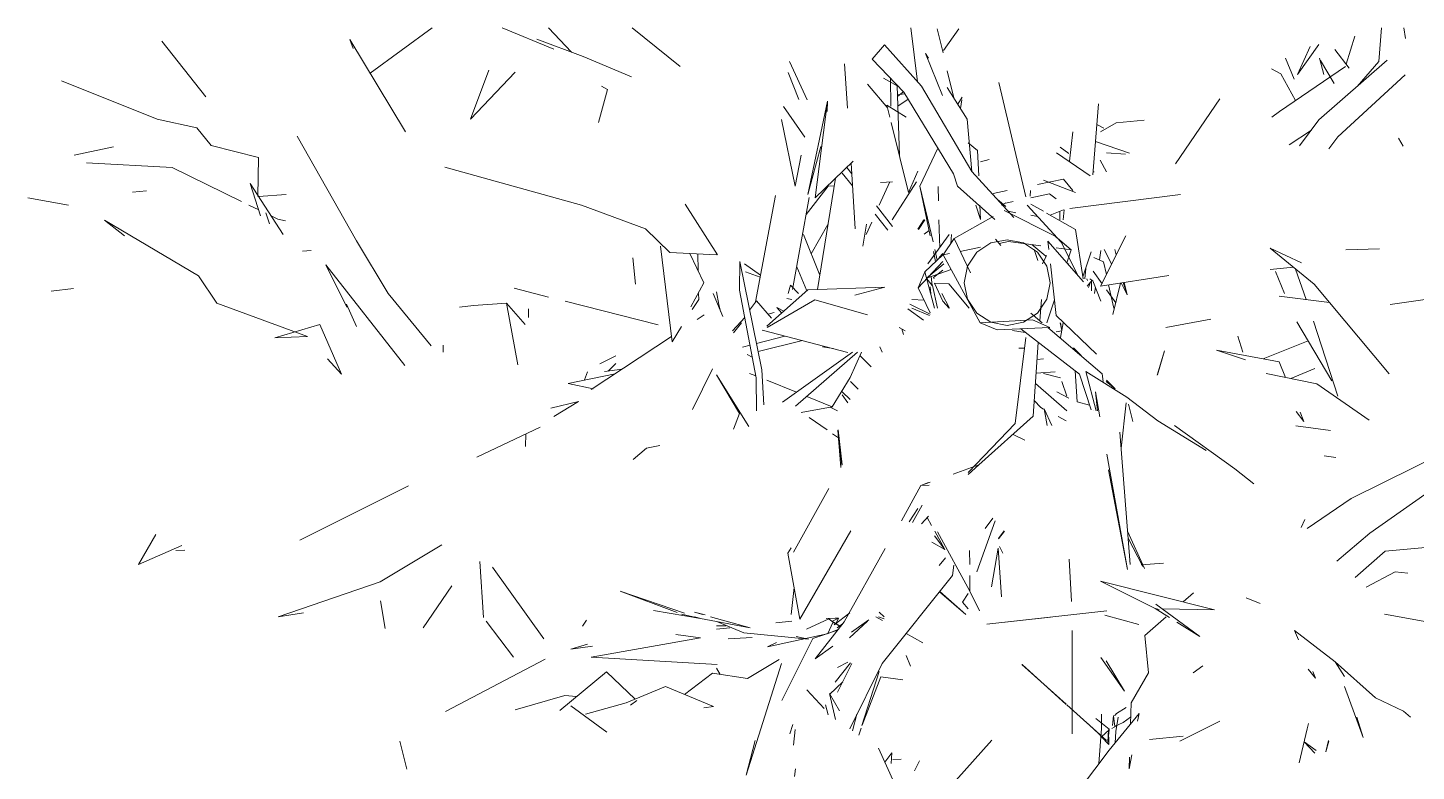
# Model space of a CAD drawing. Header units: millimetres. Extents: x -67152 to -48359, y -6192 to 21191.
# Drawn here: x -65041 to -64883.1, y 860 to 944.5 of the extents above; entities that cross this region are included whole.
import ezdxf

# ---------------------------------------------------------------- set-up
doc = ezdxf.new("R2010")
doc.units = ezdxf.units.MM
doc.layers.add('G-IMPT', color=8, linetype='Continuous', lineweight=9)
doc.layers.add('L-PLNT', color=71, linetype='Continuous', lineweight=9)

# ---------------------------------------------------------------- blocks, each defined once
blk = doc.blocks.new('JARDIN VERTICAL_02 - JARDIN VERTICAL_02-3564986-Nivel 1 Oficinas')
at = {"layer": 'G-IMPT'}
for p, q in [((401.09, 5.23), (392.42, 17.54)), ((375.09, 7.54), (373.71, 17.12)), ((397.15, 3.11), (390.55, 16.42)), ((403.15, 6.96), (402.72, 11.55)), ((411.35, 12.54), (410.33, 6.91)), ((405.51, 8.11), (405.65, 9.57)), ((421.33, 9.06), (422.04, 9.86)), ((343.62, 9.11), (344.85, 9.3)), ((356.04, 1.58), (348.99, 9.25)), ((357.08, 9.01), (356.17, 8.49)), ((405.51, 8.11), (407.26, 4.83)), ((421.33, 9.06), (419.82, 5.88)), ((347.46, 6.26), (343.62, 6.57)), ((354.1, -0.56), (347.31, 7.22)), ((368.78, 6.33), (368.88, 2.5)), ((372.79, -1.09), (382.97, 7.42)), ((403.15, 6.96), (406.13, 3.57)), ((347.46, 6.26), (350.3, 3.79)), ((384.12, -0.79), (388.26, 5.14)), ((404.29, 1.49), (401.09, 5.23)), ((415.73, 1.3), (419.82, 5.88)), ((347.76, 2.54), (344.59, 3.52)), ((424.33, 4.48), (418.54, 2.34)), ((422.02, 3.77), (424.33, 4.48)), ((346.1, 1.25), (348.2, 2.88)), ((353.13, -5.06), (348.04, 2.45)), ((356.04, 1.58), (357.37, 0.57)), ((376.99, -1.16), (385.5, 1.59)), ((397.15, 3.11), (400.57, -1.91)), ((417.4, 2.34), (415.73, 1.3)), ((348.92, 0), (347.09, -0.5)), ((347.33, -0.39), (349.95, 1.16)), ((374.15, -5.09), (374.86, 0.65)), ((383.78, 0.91), (377.08, -3.08)), ((388.88, -3.19), (389.44, 0.74)), ((392.5, 1.35), (392.32, 0.03)), ((415.73, 1.3), (412.16, -3.34)), ((425.98, 0.23), (424.7, 0.54)), ((425.98, 0.23), (424.74, 0.57)), ((345.52, -0.55), (348.93, -2.99)), ((345.76, -1.55), (348.93, -2.99)), ((357.05, -2.77), (354.1, -0.56)), ((355.25, -1.42), (356.94, -3.94)), ((372.79, -1.09), (368.69, -6.11)), ((382.39, -1.03), (383.51, -3.76)), ((382.94, -6.56), (384.12, -0.79)), ((417.59, -0.93), (416.58, -1.8)), ((417.59, -0.93), (416.84, -1.26)), ((425.8, -0.86), (424.84, -2.24)), ((424.85, -2.24), (426.14, -1.01)), ((370.37, -2.53), (368.69, -6.11)), ((374.54, -2), (371.06, -3.21)), ((381.29, -6.92), (379.22, -1.8)), ((387.27, -3.15), (388.4, -2.26)), ((387.32, -2.71), (388.4, -2.26)), ((399.55, -2.17), (400.44, -2.56)), ((413.22, -2.87), (412.16, -3.34)), ((423.35, -1.91), (422.73, -1.75)), ((427.22, -2.81), (423.35, -1.88)), ((349.48, -3.36), (347.09, -4.37)), ((351.89, -3.24), (348.85, -4.91)), ((370.85, -3.46), (371.12, -6.12)), ((373.83, -4.46), (371.35, -5.51)), ((381.63, -5.09), (383.39, -4.35)), ((348.85, -4.91), (348.28, -5.94)), ((353.13, -5.06), (353.77, -5.91)), ((380.29, -12.22), (381.63, -5.09)), ((409.11, -7.25), (408.47, -8.83)), ((380.51, -9.2), (378.68, -9.79)), ((380.29, -12.22), (381.39, -8.92)), ((395.5, -7.98), (393.79, -10.11)), ((393.79, -10.11), (388.87, -16.98)), ((359.11, -16.87), (351.71, -11.84)), ((409.81, -12.45), (406.57, -25.39)), ((409.81, -12.45), (409.69, -18.39)), ((424.76, -16.37), (422.47, -11.84)), ((377.72, -17.98), (376.76, -12.84)), ((388.32, -18.89), (391.68, -13.37)), ((412.85, -14.11), (409.16, -19.11)), ((412.85, -14.11), (411.21, -16.73)), ((416.97, -14.85), (416.2, -13.76)), ((408.92, -16), (407.9, -14.82)), ((362.59, -16.31), (364.19, -28.89)), ((424.57, -19.82), (424.2, -16)), ((373.01, -25.41), (371.8, -17.64)), ((383.12, -18.96), (380.37, -18.12)), ((383.1, -18.92), (380.37, -18.12)), ((385.64, -22.41), (388.32, -18.89)), ((404.69, -20.78), (404.52, -18.23)), ((410.69, -17.57), (409.67, -19.2)), ((409.67, -19.2), (409.79, -18.72)), ((412.73, -20.36), (410.6, -17.92)), ((354.14, -20.44), (354.42, -23.64)), ((400.89, -22.32), (405.1, -20.39)), ((409.67, -19.2), (406.57, -25.39)), ((416.97, -19.95), (412.73, -20.36)), ((420.4, -21.93), (416.97, -19.95)), ((356.55, -25.96), (357.87, -22.1)), ((386.44, -22.22), (388.39, -21.73)), ((404.66, -22.02), (389.6, -23.22)), ((401.66, -22.26), (404.89, -20.59)), ((411.49, -21.06), (410.42, -24.91)), ((420.4, -21.93), (422.81, -22)), ((422.49, -21.18), (421.61, -21.02)), ((421.61, -21.02), (425.79, -24.41)), ((422.63, -22.84), (422.02, -21.98)), ((427.91, -22.13), (426.32, -21.85)), ((426.58, -22.1), (427.91, -22.13)), ((355.45, -25.41), (354.42, -23.64)), ((357.99, -22.57), (357.85, -24.73)), ((367.29, -22.52), (373.01, -25.41)), ((368.82, -23.79), (369.45, -23.61)), ((372.59, -22.71), (373.99, -22.37)), ((372.6, -22.76), (373.99, -22.37)), ((373.99, -22.37), (372.6, -22.81)), ((373.99, -22.37), (372.64, -23.06)), ((376.22, -24), (372.65, -23.13)), ((374.92, -23.68), (373.44, -24.73)), ((385.64, -22.41), (382.71, -27.07)), ((386.28, -22.49), (391.42, -23.07)), ((392.12, -24.7), (405.25, -22.32)), ((393.88, -24.51), (405.25, -22.32)), ((415.23, -25.38), (419.08, -22.66)), ((419.08, -22.66), (415.61, -24.77)), ((421.61, -23.57), (420.91, -22.5)), ((421.79, -23.75), (421.61, -23.57)), ((423.65, -23.65), (422.03, -23.41)), ((422.85, -23.31), (422.63, -22.84)), ((423.32, -24.1), (422.85, -23.31)), ((423.09, -23.78), (422.99, -23.58)), ((424.93, -23.72), (423.65, -23.65)), ((355.02, -25.02), (354.63, -25.82)), ((358.67, -25.45), (360.02, -24.73)), ((370.48, -24.15), (368.82, -24.99)), ((370.25, -25.06), (369.74, -26.16)), ((370.25, -25.06), (371.69, -24.74)), ((370.25, -25.06), (371.69, -24.74)), ((372.75, -25.21), (371.29, -26.24)), ((372.86, -24.48), (375.5, -23.88)), ((372.86, -24.48), (375.5, -23.88)), ((377.71, -31.41), (382.98, -25.21)), ((382.98, -25.21), (383.86, -25.11)), ((384.69, -23.74), (383.71, -24.73)), ((384.69, -23.74), (383.86, -24.75)), ((409.92, -24.67), (411.44, -38.35)), ((424.69, -24.74), (420.63, -29.23)), ((424.69, -24.74), (420.63, -29.24)), ((421.87, -23.91), (421.79, -23.75)), ((421.87, -23.91), (423.09, -23.78)), ((422.96, -24.05), (421.87, -23.91)), ((423.41, -24.43), (422.18, -25.95)), ((423.47, -24.43), (423.41, -24.43)), ((423.46, -24.48), (423.47, -24.43)), ((423.46, -24.48), (424.86, -24.57)), ((424.25, -25.31), (423.47, -24.43)), ((424.86, -24.57), (423.47, -24.43)), ((424.25, -25.31), (425.12, -24.45)), ((425.12, -24.45), (424.32, -24.44)), ((430.09, -27.68), (425.79, -24.41)), ((352.26, -25.63), (360.34, -26.26)), ((360.46, -26.59), (357.85, -30.4)), ((360, -26.14), (359.99, -26.16)), ((360, -26.14), (360, -26.16)), ((370.03, -25.53), (368.94, -25.37)), ((371.95, -27.41), (369.11, -26.45)), ((372.41, -26.27), (372.16, -26.61)), ((372.33, -26.37), (372.99, -26.91)), ((372.33, -26.37), (372.99, -26.91)), ((372.39, -26.42), (373.54, -26.42)), ((374.72, -25.35), (372.41, -26.27)), ((373.16, -26.76), (372.56, -26.56)), ((373.83, -26.09), (373.13, -25.99)), ((380.76, -25.86), (376.35, -30.46)), ((382.71, -27.07), (387.2, -25.9)), ((383.03, -27.79), (387.09, -26.47)), ((385.02, -25.99), (387.86, -25.48)), ((387.2, -25.75), (385.02, -25.99)), ((386.55, -26.64), (386.17, -28.06)), ((387.18, -26.16), (387.2, -26.17)), ((423.3, -25.28), (421.67, -25.29)), ((423.85, -25.68), (422.57, -27.09)), ((427.31, -25.59), (423.3, -25.28)), ((424.04, -25.49), (423.85, -25.68)), ((424.25, -25.31), (424.04, -25.49)), ((424.15, -25.4), (424.25, -25.31)), ((362.34, -28.26), (360.97, -31.89)), ((366.58, -28.26), (364.69, -31.55)), ((366.58, -28.26), (372.16, -27.38)), ((367.88, -31.39), (372.51, -27.35)), ((367.99, -29.89), (371.84, -27.93)), ((370.98, -27.08), (372.16, -27.18)), ((372.16, -26.98), (372.35, -26.88)), ((383.03, -27.79), (377.87, -34.47)), ((380.88, -27.59), (380.02, -28.46)), ((382.64, -28.29), (386.17, -28.06)), ((358.79, -28.93), (355.45, -28.56)), ((357.92, -29.02), (357.21, -30.01)), ((362.13, -28.55), (360.85, -29.63)), ((361.44, -32.59), (360.85, -29.63)), ((367.99, -29.89), (363.8, -33.74)), ((365.47, -29.67), (364.31, -29.54)), ((364.93, -31.14), (364.32, -29.6)), ((368.89, -28.76), (367.33, -30.56)), ((368.89, -28.76), (367.42, -30.45)), ((368.89, -28.76), (368.66, -30.45)), ((368.89, -28.76), (370.34, -29.24)), ((370.5, -29.02), (370.48, -29.03)), ((378.84, -29.95), (377.17, -29.65)), ((377.17, -30), (378.06, -29.81)), ((377.17, -29.95), (378.05, -29.81)), ((378.21, -30.45), (378.09, -29.82)), ((382.93, -31.89), (383.42, -29.95)), ((385.53, -29.24), (383.86, -29.8)), ((387.2, -29.24), (384.09, -32.81)), ((385.01, -30.36), (385.76, -29.02)), ((387.85, -30.22), (388.32, -29.33)), ((404.06, -28.96), (408.88, -28.7)), ((412.16, -28.62), (423.92, -28.63)), ((420.56, -29.31), (416.02, -34.34)), ((420.57, -29.31), (416.05, -34.32)), ((363.07, -30.45), (362.52, -31.22)), ((362.96, -33.32), (362.52, -31.22)), ((367.33, -30.56), (364.39, -36.36)), ((364.49, -30.03), (365.47, -30.04)), ((367.88, -31.39), (368.82, -31.29)), ((369.15, -32.58), (370.73, -31.52)), ((370.48, -31.99), (369.53, -31.56)), ((370.48, -31.1), (376.35, -30.46)), ((370.73, -31.52), (372.61, -31.14)), ((372.61, -31.14), (374.48, -31.52)), ((374.48, -31.52), (376.06, -32.58)), ((374.57, -30.65), (377.17, -31.52)), ((377.72, -31.17), (376.82, -33.14)), ((377.99, -37.16), (377.72, -31.17)), ((382.92, -32.73), (382.75, -30.56)), ((388.87, -30.94), (386.97, -31.8)), ((388.87, -31.49), (386.97, -31.8)), ((411.44, -38.35), (410.67, -31.11)), ((364.49, -31.89), (363.67, -33.32)), ((364.95, -33.32), (365.08, -32.56)), ((368.42, -32.19), (367.92, -35.89)), ((368.09, -34.16), (369.15, -32.58)), ((369.59, -31.64), (368.28, -33.23)), ((370.08, -32.54), (368.82, -32.95)), ((376.95, -32.3), (374.51, -32.13)), ((376.06, -32.58), (377.12, -34.16)), ((376.08, -33.32), (377.17, -32.04)), ((377.19, -39.09), (376.82, -33.14)), ((387.8, -33.08), (379.41, -32.48)), ((381.34, -32.61), (381.28, -31.89)), ((386, -32.95), (386.8, -32.21)), ((386.8, -32.21), (386.98, -31.89)), ((387.8, -33.08), (393.34, -39.24)), ((349.86, -36.96), (362.86, -33.9)), ((362.13, -33.37), (362.76, -33.39)), ((367.72, -36.03), (368.09, -34.16)), ((377.12, -34.16), (377.49, -36.03)), ((378.26, -33.96), (378.04, -35.41)), ((388.62, -35.11), (378.84, -33.91)), ((380.06, -34.06), (380.06, -34.68)), ((390.54, -34.03), (389.86, -35.35)), ((359.98, -40.06), (365.18, -35.28)), ((362.45, -37.61), (362.13, -36.01)), ((363.16, -37.13), (363.95, -36.18)), ((363.56, -36.18), (363.39, -35.34)), ((363.8, -36.66), (363.53, -36.18)), ((364.49, -35.91), (364.65, -35.02)), ((367.72, -36.03), (368.09, -37.9)), ((367.92, -35.89), (368.14, -36.95)), ((377.49, -36.03), (377.12, -37.9)), ((388.62, -35.11), (394.2, -40.47)), ((400.89, -36.31), (401.73, -37.02)), ((365.43, -37.44), (361.62, -41.68)), ((365.1, -37.61), (367.59, -42.05)), ((368.37, -36.76), (367.67, -37.34)), ((369.15, -39.49), (368.09, -37.9)), ((377.12, -37.9), (376.06, -39.49)), ((377.99, -37.16), (377.19, -39.09)), ((377.99, -37.16), (377.19, -39.09)), ((400.57, -38.51), (399.38, -37.67)), ((405.49, -39.48), (399.69, -37.38)), ((400.83, -36.36), (401.69, -37.01)), ((403.37, -36.52), (402.63, -36.88)), ((408.36, -36.67), (402.82, -37.06)), ((407.2, -37.81), (402.82, -37.06)), ((424.65, -37.77), (429.24, -41.85)), ((357.58, -39.39), (356.71, -40.47)), ((357.58, -39.39), (360.46, -39.26)), ((358.61, -38.06), (358.85, -39.04)), ((363.8, -39.12), (365.42, -39.04)), ((365.42, -39.04), (363.8, -39.58)), ((368.57, -39.04), (369.05, -41.36)), ((370.73, -40.55), (369.15, -39.49)), ((369.45, -43.29), (377.19, -39.09)), ((376.06, -39.49), (374.48, -40.55)), ((394.41, -40.47), (393.34, -39.24)), ((394.41, -40.47), (393.34, -39.24)), ((393.34, -39.24), (394.39, -42.17)), ((409.93, -39.18), (407.68, -40.28)), ((350.25, -45.78), (359.98, -40.06)), ((354, -40.56), (350.43, -42.84)), ((359.98, -40.05), (354, -40.56)), ((367.59, -42.05), (371.51, -40.2)), ((372.61, -40.92), (370.73, -40.55)), ((374.48, -40.55), (372.61, -40.92)), ((372.73, -42.65), (375.5, -40.36)), ((407.68, -40.28), (400.96, -43.94)), ((403.07, -40.3), (404.67, -40.29)), ((405.91, -40.29), (407.68, -40.28)), ((407.75, -43.7), (410.36, -40.74)), ((407.76, -43.71), (410.36, -40.74)), ((407.95, -40.47), (408.93, -41.12)), ((409.69, -40.47), (408.93, -41.12)), ((343.75, -41.54), (346.21, -43.27)), ((348.5, -42.84), (351.58, -42.11)), ((350.94, -47.77), (360.24, -42.14)), ((352.3, -41.64), (351.5, -41.15)), ((352.81, -41.32), (351.82, -41.19)), ((360.24, -42.14), (361.62, -41.68)), ((367.14, -42.37), (368.19, -42.45)), ((367.14, -42.62), (370.48, -45.04)), ((367.59, -42.05), (369.45, -43.29)), ((367.59, -42.05), (369.45, -43.29)), ((369.3, -42.58), (369.45, -43.29)), ((372.09, -45.2), (371.13, -42.38)), ((373.83, -43.45), (375.5, -42.57)), ((375.5, -42.62), (374.71, -43.35)), ((405.92, -42.24), (404.73, -42.08)), ((405.92, -42.24), (415.94, -50.26)), ((343.75, -43.97), (346.48, -43.32)), ((346.54, -45.32), (351.33, -43.37)), ((357.31, -43.92), (361.65, -45.96)), ((363.31, -43.84), (361.66, -43.89)), ((368.64, -43.7), (365.47, -43.78)), ((368.82, -44.27), (370.04, -43.98)), ((370.21, -44.16), (369.06, -44.4)), ((369.76, -43.75), (369.31, -43.34)), ((369.44, -43.34), (371.37, -45.4)), ((370.19, -43.34), (373.19, -46.15)), ((372.09, -45.2), (370.48, -43.24)), ((371.2, -43.34), (372.04, -44.39)), ((372.73, -42.65), (372.65, -44.3)), ((372.65, -44.3), (374.71, -43.35)), ((375.5, -43.94), (372.94, -44.51)), ((402.96, -43.13), (400.89, -44.27)), ((401.4, -44.31), (402.96, -43.13)), ((402.96, -43.13), (402.11, -44.58)), ((403.91, -43.05), (404.76, -43.75)), ((345.56, -49.99), (350.25, -45.78)), ((347.09, -44.97), (346.54, -45.32)), ((361.65, -45.96), (367.98, -44.46)), ((367.29, -44.77), (361.65, -45.96)), ((367.29, -44.77), (361.65, -45.96)), ((366.58, -46.1), (365.47, -45.38)), ((365.47, -45.44), (366.57, -46.12)), ((366.52, -46.18), (365.47, -45.52)), ((366.66, -44.9), (367.11, -45.48)), ((375.5, -44.31), (371.37, -45.4)), ((373.19, -46.15), (371.37, -45.4)), ((373.19, -46.15), (371.37, -45.4)), ((371.92, -44.67), (372.94, -44.55)), ((372.04, -44.39), (372.16, -44.33)), ((372.16, -45.18), (372.94, -44.55)), ((373.83, -44.7), (373.1, -44.77)), ((376.05, -44.77), (373.19, -46.15)), ((374.61, -45.47), (374.53, -46.87)), ((376.19, -44.77), (375.04, -47.11)), ((376.35, -44.85), (375.5, -46.88)), ((376.86, -45.56), (375.57, -47.34)), ((395.31, -44.77), (395.69, -45.83)), ((395.69, -45.83), (395.34, -44.97)), ((395.64, -44.91), (395.69, -45.83)), ((397.93, -45.7), (399.88, -46.8)), ((399.16, -44.99), (400.04, -45.76)), ((400.21, -44.65), (399.33, -45.13)), ((412.52, -47.52), (413.59, -45.62)), ((349.75, -46.21), (343.62, -47)), ((352.52, -48.46), (351.75, -47.28)), ((362.35, -47.25), (354.41, -49.21)), ((362.35, -47.25), (359.91, -46.2)), ((361.15, -46.33), (365.47, -49.1)), ((395.69, -45.83), (399.68, -48.06)), ((399.82, -47.19), (398.29, -46.2)), ((416.21, -47.04), (415, -47.5)), ((428.12, -46.57), (426.98, -45.99)), ((350.94, -47.77), (347.19, -51.37)), ((350.22, -48.53), (349.36, -50.1)), ((358.14, -48.29), (350.22, -48.53)), ((350.96, -47.88), (351.44, -48.49)), ((351.14, -47.72), (351.26, -48.49)), ((352.42, -49.7), (353.77, -47.53)), ((378.07, -47.63), (377.71, -48.31)), ((378.49, -47.82), (377.87, -48)), ((417.8, -47.9), (417.43, -50.38)), ((432.24, -47.64), (425.55, -50.66)), ((426.81, -48.09), (426.86, -49.02)), ((345.56, -49.99), (347.19, -51.37)), ((352.54, -49.26), (349.34, -49.3)), ((352.78, -49.61), (350.02, -51.93)), ((353.77, -49.37), (352.42, -49.7)), ((353.77, -49.37), (352.42, -49.7)), ((361.14, -49.07), (361.23, -50.42)), ((363.8, -50.57), (361.16, -49.39)), ((363.88, -50.88), (366.24, -49.07)), ((364.82, -51.05), (366.65, -49.59)), ((373.42, -58.69), (373.14, -49.93)), ((373.14, -49.93), (374.05, -53.36)), ((379.91, -50.5), (380.51, -50.23)), ((411.2, -54.58), (402.84, -49.91)), ((410.08, -50.59), (410.6, -50)), ((410.6, -50.67), (410.83, -50)), ((410.6, -50.96), (411.02, -50.2)), ((415.94, -50.26), (423.37, -53.94)), ((422.94, -52.53), (417.43, -50.38)), ((427.31, -49.24), (426.1, -49.13)), ((427.13, -49.95), (426.1, -49.13)), ((367.14, -52.08), (365.71, -51.43)), ((365.97, -52.04), (368.46, -52.45)), ((376.26, -51.93), (374.56, -57.91)), ((382.18, -51.51), (380.9, -52.78)), ((412.37, -53.72), (410.94, -51.75)), ((411.1, -51.93), (412.99, -53.96)), ((422.96, -52.54), (416.82, -50.6)), ((362.96, -57.85), (358.8, -53.54)), ((359.03, -53.79), (366.49, -53.3)), ((360.15, -54.79), (361.61, -53.62)), ((380.51, -52.6), (383.38, -53.89)), ((386.66, -60.09), (380.51, -53.04)), ((386.21, -61.57), (380.51, -53.61)), ((383.86, -53.86), (384.72, -52.98)), ((419.19, -55.32), (415.91, -53.68)), ((423.59, -53.61), (421.7, -53.11)), ((424.07, -52.89), (423.28, -52.64)), ((347.71, -54.52), (352.75, -54.19)), ((359.5, -54.27), (360.22, -53.71)), ((380.54, -54.16), (378.02, -63.9)), ((383.38, -53.89), (386.73, -55.94)), ((385.02, -54.79), (385.91, -53.88)), ((385.37, -54.79), (386.26, -54.14)), ((389.36, -55.25), (393.32, -54.81)), ((389.39, -55.29), (393.64, -54.93)), ((390.26, -55.22), (389.79, -55.89)), ((390.28, -55.18), (393.36, -54.83)), ((400.82, -53.81), (410.89, -59.6)), ((410.16, -53.93), (411.54, -55.69)), ((411.13, -55.99), (410.76, -55.21)), ((411.48, -55.56), (410.76, -55.21)), ((410.76, -55.21), (410.77, -55.61)), ((410.76, -55.21), (410.8, -56.6)), ((411.72, -54.99), (411.02, -56.1)), ((415.4, -57.86), (411.2, -54.58)), ((411.26, -55.86), (411.73, -54.99)), ((411.85, -55.38), (411.41, -54.74)), ((412.56, -56.52), (412.07, -55.26)), ((416.37, -55.32), (415.77, -54.16)), ((418.03, -55.58), (415.86, -53.86)), ((418.01, -54.73), (419.45, -56.22)), ((419.35, -56.24), (421.3, -55.09)), ((362.57, -58.71), (351.95, -56.46)), ((353.15, -56.52), (351.95, -56.46)), ((362.96, -57.85), (351.95, -56.46)), ((360.74, -55.55), (373.39, -57.62)), ((361.6, -55.69), (361.65, -56.4)), ((361.65, -56.4), (364.86, -58.9)), ((366, -56.41), (369.33, -58.33)), ((380.11, -55.82), (379.89, -57.04)), ((385.56, -58.83), (386.73, -55.94)), ((386.73, -55.94), (387.39, -59.47)), ((387.2, -55.33), (386.79, -56.07)), ((389.36, -56.51), (387.95, -58.54)), ((396.03, -56.31), (403.28, -60.34)), ((410.85, -56.32), (411.02, -56.1)), ((412, -58.84), (410.85, -56.32)), ((412.51, -56.43), (411.26, -55.86)), ((412.14, -55.32), (413.09, -58.13)), ((414.01, -63.3), (412.56, -56.52)), ((415.4, -57.86), (413.94, -55.87)), ((418.92, -58.81), (421.05, -56.85)), ((419.35, -56.24), (422.29, -55.56)), ((420.63, -56.7), (421.75, -56.37)), ((362.57, -58.71), (357.12, -57.24)), ((367.14, -59.21), (371.76, -57.35)), ((377.69, -63.33), (374.56, -57.91)), ((420.13, -61.65), (413.09, -58.13)), ((347.44, -60.77), (351.81, -58.78)), ((348.7, -60.94), (351.76, -59.74)), ((352.59, -61.48), (356.08, -59.04)), ((361.64, -60.16), (358.09, -59.45)), ((362.92, -58.55), (373.4, -60.44)), ((370.79, -59.97), (373.55, -58.83)), ((373.83, -59.77), (372.89, -60.69)), ((373.42, -58.69), (377.56, -63.38)), ((380.45, -64.37), (379.2, -59.32)), ((383.71, -63.38), (385.08, -60)), ((403.39, -60.97), (410.89, -59.6)), ((412.43, -65.97), (413.17, -58.61)), ((412.84, -60.01), (413.17, -58.61)), ((361.64, -60.16), (354.04, -61.68)), ((372.89, -60.69), (373.83, -60.93)), ((374.54, -60.52), (374.4, -61.09)), ((375.86, -61.45), (375.42, -62.23)), ((379.53, -64.56), (378.69, -61.3)), ((402.78, -60.58), (403.39, -60.97)), ((410.35, -60.58), (407.29, -60.26)), ((411.09, -60.53), (411.28, -62.33)), ((422.85, -60.4), (423.94, -60.75)), ((423.42, -60.14), (425.22, -60.35)), ((427.92, -60.1), (428.78, -60.23)), ((362.7, -62.38), (374.79, -64.65)), ((376.63, -62.82), (374.66, -64.56)), ((376.06, -61.67), (375.42, -62.23)), ((376.19, -63.21), (376.01, -62.52)), ((414.01, -63.3), (413.55, -62.28)), ((417.64, -65.55), (415.48, -61.96)), ((415.91, -61.68), (428.62, -65.72)), ((382.54, -63.95), (370.22, -66.42)), ((370.47, -65.92), (371.75, -64.08)), ((371.39, -65.79), (372, -64.12)), ((373.47, -66.47), (383.42, -64.57)), ((375.72, -65.32), (374.66, -64.56)), ((382.54, -63.95), (386.52, -63.7)), ((382.93, -65.32), (383.22, -64.61)), ((383.42, -64.57), (387.2, -64.56)), ((428.62, -65.72), (424.7, -64.71)), ((378.09, -67.29), (376.57, -65.88)), ((378.33, -67.14), (377.17, -66.25)), ((379.93, -66.13), (379.71, -65.28)), ((380.77, -65.61), (381.08, -65.02)), ((388.98, -65.41), (383.08, -69.11)), ((410.6, -69.79), (411.87, -65.27)), ((410.82, -70.92), (411.87, -65.27)), ((411.18, -68.98), (412.43, -65.97)), ((412.95, -65.04), (413.1, -67.78)), ((417.02, -69.55), (417.64, -65.55)), ((373.47, -66.47), (370.22, -66.42)), ((383.11, -69.11), (387.48, -66.48)), ((389.28, -67.15), (387.48, -66.48)), ((411.85, -67.56), (412.02, -69.11)), ((363.69, -72.65), (369.44, -68.98)), ((369.43, -69.11), (369.17, -74.41)), ((375.1, -68.82), (373.65, -69.11)), ((376.46, -68.38), (373.83, -69.49)), ((375.1, -68.82), (375.89, -68.62)), ((411.64, -69.11), (411.65, -68.01)), ((415.19, -83.34), (416.05, -69.01)), ((417.16, -68.66), (416.45, -69.11)), ((420.83, -69.43), (418.55, -74.91)), ((420.96, -70.54), (420.83, -69.43)), ((369.28, -72.11), (372.63, -70.53)), ((375.37, -72.01), (372.63, -70.53)), ((376.28, -70.5), (376.81, -71.3)), ((387.04, -71.84), (382.41, -69.53)), ((410.82, -70.92), (409.91, -76.26)), ((410.09, -71.59), (410.38, -70.39)), ((410.09, -71.59), (410.36, -70.66)), ((410.3, -73.09), (410.82, -70.92)), ((410.6, -71.56), (410.82, -70.92)), ((412.99, -70.93), (412.61, -73.7)), ((415.19, -83.34), (412.99, -70.93)), ((417.02, -69.55), (419.45, -72.75)), ((369.33, -71.22), (371.24, -71.19)), ((373.83, -71.14), (374.51, -71.12)), ((374.51, -71.12), (375.68, -71.86)), ((348.03, -73.23), (343.62, -78.67)), ((379.33, -74.15), (368.46, -75.46)), ((377.6, -73.06), (379.33, -74.15)), ((378.73, -74.22), (384.77, -83.36)), ((407.68, -80.06), (410.19, -72.75)), ((410.12, -73.56), (407.68, -80.06)), ((366.5, -77.16), (369.17, -74.41)), ((377.42, -75.72), (374.73, -86.29)), ((391.45, -77.07), (391.13, -75.54)), ((420.39, -79.35), (418.55, -74.91)), ((366.5, -77.16), (363.78, -84.46)), ((391.45, -77.07), (392.72, -78.59)), ((346.89, -84.26), (349.2, -78.76)), ((369.77, -78.6), (372.79, -78.32)), ((419.97, -78.33), (416.88, -81.61)), ((420.14, -78.15), (420.66, -78.86)), ((382.72, -81.83), (382.44, -79.84)), ((420.39, -79.35), (421.67, -84.01)), ((350.65, -81.49), (350.25, -82.19)), ((354.4, -82.51), (350.65, -81.49)), ((380.93, -80.56), (381.84, -82.35)), ((381.82, -80.56), (382.66, -81.42)), ((384.06, -85.95), (382.96, -80.62)), ((421.26, -86.93), (416.88, -81.61)), ((423.74, -81.58), (420.75, -85.67)), ((384.06, -85.95), (384.7, -83.14)), ((414.29, -85.67), (413.94, -83.2)), ((344.92, -89.52), (346.89, -84.26)), ((363.78, -84.46), (359.49, -100.01)), ((382.74, -83.75), (383.67, -84.1)), ((386.87, -87.95), (386.11, -84.79)), ((387.85, -87.6), (386.11, -84.79)), ((411.01, -83.9), (411.68, -84.32)), ((414.29, -85.67), (413.74, -83.77)), ((419.57, -86.35), (419.67, -85)), ((346.4, -85.57), (343.62, -88.2)), ((419.57, -86.35), (421.18, -92.01)), ((343.62, -93.46), (346.07, -87.61)), ((374.25, -88.19), (373.25, -92.11)), ((392.45, -96.37), (389.03, -89.17)), ((413.13, -88.74), (404.98, -94.58)), ((415.42, -88.57), (421.38, -99.93)), ((374.94, -92.99), (377.36, -90.85)), ((375.58, -90.47), (376.56, -90.49)), ((389.8, -90.8), (391.25, -90.83)), ((354.01, -97.08), (348.65, -92.01)), ((381.96, -91.7), (374.94, -92.99)), ((375.19, -96.74), (374.94, -92.99)), ((415.22, -92.2), (411.1, -95.29)), ((354.01, -97.08), (348.44, -94.98)), ((410.69, -95.61), (404.33, -96.02)), ((375.19, -96.74), (375.38, -98.33)), ((411.86, -102.48), (407.09, -99.2)), ((379.72, -100.2), (380.51, -100.18)), ((406.64, -107.34), (402.41, -100.32)), ((343.63, -101.42), (348.78, -108.49)), ((373.85, -106.46), (379.81, -101.54)), ((395.7, -104.12), (401.9, -116.5)), ((355.45, -104.46), (344.94, -110.81)), ((382.02, -104.53), (370.59, -113.54)), ((424.77, -105.12), (427.95, -104.32)), ((373.85, -106.46), (367.86, -110.06)), ((406.64, -107.34), (410.61, -118.96)), ((411.96, -106.79), (408.79, -107.33)), ((344.94, -110.81), (345.97, -110.41)), ((367.86, -110.06), (355.95, -116.79)), ((377.61, -110.06), (375.04, -111.2)), ((375.41, -111.15), (370.59, -113.54)), ((383.01, -111.75), (377.37, -114.2)), ((381.26, -113.34), (383.01, -111.75)), ((368.96, -115.19), (369.01, -116.2)), ((378.88, -119.32), (377.37, -114.2)), ((374.95, -125.95), (378.73, -115.63)), ((378.73, -115.63), (378.88, -119.32)), ((410.61, -118.96), (410.17, -116.07)), ((367.14, -118.39), (361.34, -122.15)), ((362.58, -118.06), (362.81, -121.2)), ((365.4, -119), (365.59, -118.12)), ((365.93, -119.94), (364.67, -120.36)), ((365.02, -119.77), (365.4, -119)), ((358.36, -121.21), (357.01, -126.57)), ((358.36, -121.21), (362.82, -121.28)), ((365.01, -120.95), (361.34, -122.15)), ((363.78, -122.3), (364.33, -121.17)), ((359.51, -131), (363.37, -123.14)), ((374.95, -125.95), (371.83, -128.01)), ((351.49, -127.19), (345.16, -132.21)), ((355, -128.22), (357.01, -126.57)), ((355, -128.22), (354.01, -132.71)), ((365.51, -138.72), (371.83, -128.01)), ((359.51, -131), (358.99, -140.78)), ((402.49, -129.93), (404.67, -134.86)), ((403.04, -129.59), (403.07, -130.6)), ((349.67, -143.59), (354.01, -132.71)), ((362.16, -133.94), (362.33, -135.54)), ((401.26, -132.88), (404.67, -134.86)), ((365.51, -138.72), (367.27, -136.43)), ((358.11, -142.16), (357.16, -137.68)), ((362.97, -147.44), (363.8, -142.81)), ((373.26, -142.26), (373.56, -144.8))]:
    blk.add_line(p, q, dxfattribs=at)

msp = doc.modelspace()

# ---------------------------------------------------------------- block references
at = {"layer": 'L-PLNT', "rotation": 269.9999999999999}
msp.add_blockref('JARDIN VERTICAL_02 - JARDIN VERTICAL_02-3564986-Nivel 1 Oficinas', (-64893.59, 1288.15), dxfattribs=at)

doc.saveas('drawing.dxf')
